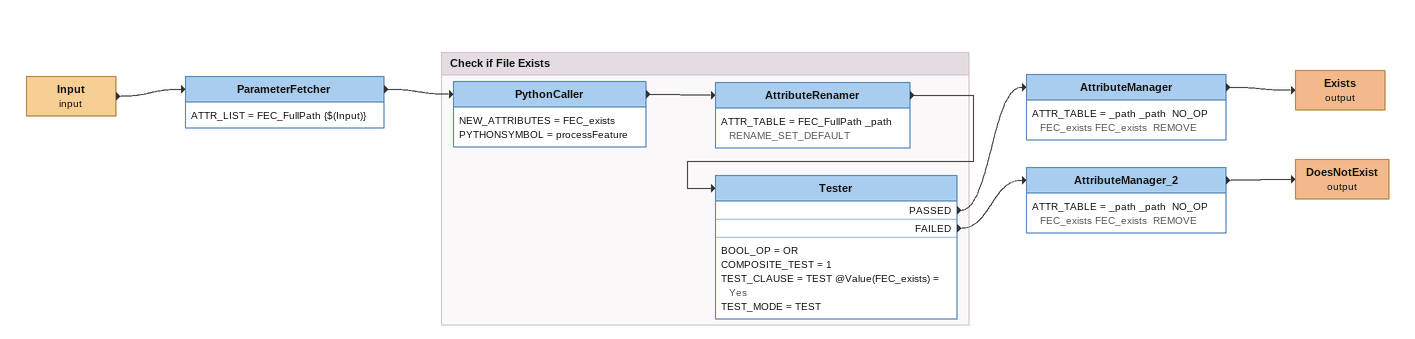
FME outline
Input (input)
    -> ParameterFetcher
ParameterFetcher
    ATTR_LIST = FEC_FullPath {$(Input)}
    -> PythonCaller
AttributeManager
    ATTR_TABLE = _path _path  NO_OP FEC_exists FEC_exists  REMOVE
    -> Exists (output)
Exists (output)
AttributeManager_2
    ATTR_TABLE = _path _path  NO_OP FEC_exists FEC_exists  REMOVE
    -> DoesNotExist (output)
DoesNotExist (output)

Bookmark: Check if File Exists
PythonCaller
    NEW_ATTRIBUTES = FEC_exists
    PYTHONSYMBOL = processFeature
    -> AttributeRenamer
AttributeRenamer
    ATTR_TABLE = FEC_FullPath _path RENAME_SET_DEFAULT
    -> Tester
Tester
    BOOL_OP = OR
    COMPOSITE_TEST = 1
    TEST_CLAUSE = TEST @Value(FEC_exists) = Yes
    TEST_MODE = TEST
    PASSED -> AttributeManager
    FAILED -> AttributeManager_2
